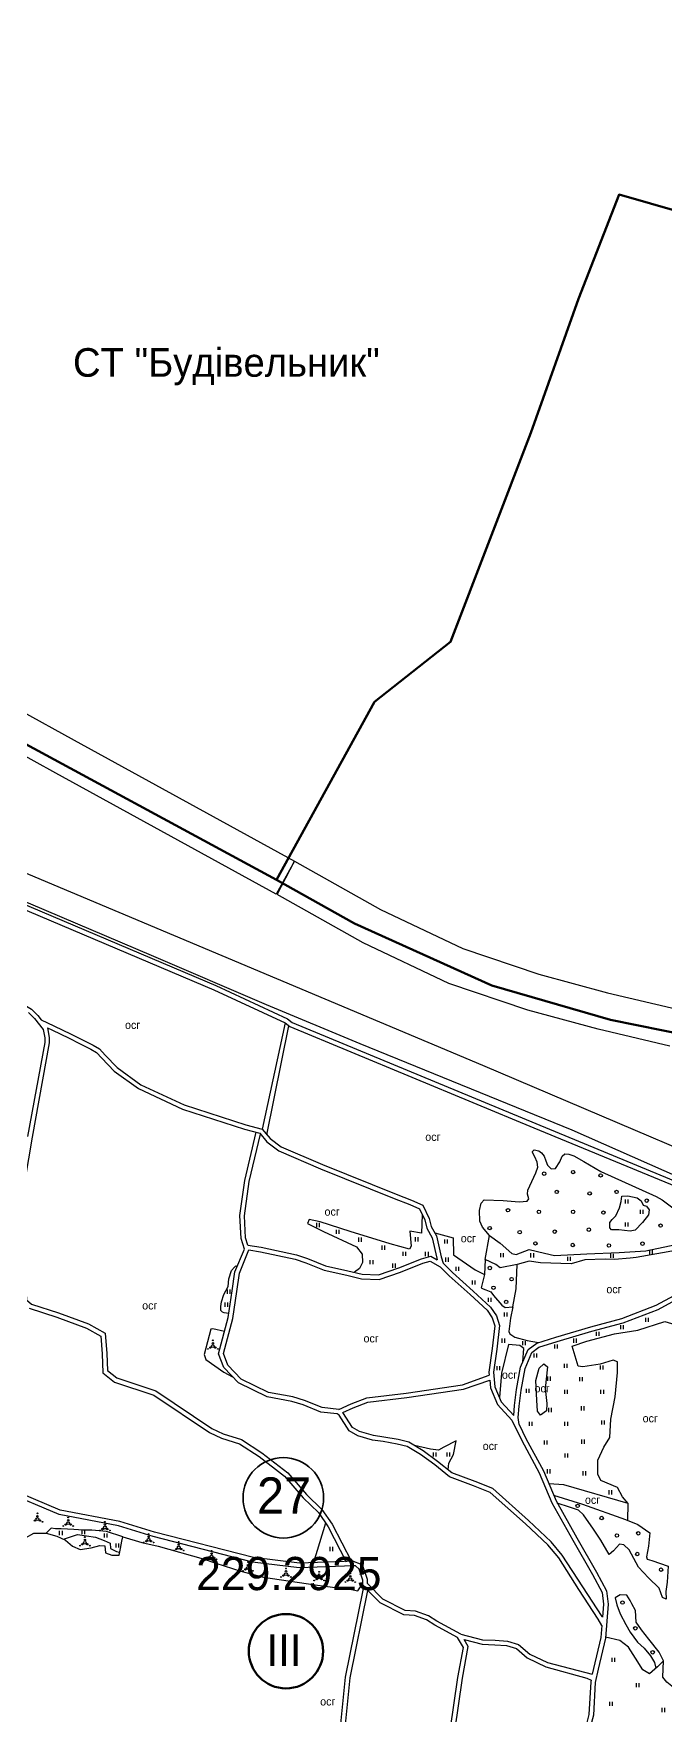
# Model space of a CAD drawing. Header units: millimetres. Extents: x 1378883 to 1389513, y 5662980 to 5673292.
# Drawn here: x 1386199 to 1386751, y 5663817 to 5665288 of the extents above; entities that cross this region are included whole.
import ezdxf
from ezdxf.enums import TextEntityAlignment as Align

# ---------------------------------------------------------------- set-up
doc = ezdxf.new("R2010")
doc.units = ezdxf.units.MM
for name, color, linetype in [('N-raion', 1, 'Continuous'), ('PAY', 4, 'Continuous'), ('zona', 3, 'Continuous'), ('вулиці', 7, 'Continuous'), ('КартаСкан', 252, 'Continuous'), ('на область', 5, 'Continuous'), ('район', 6, 'Continuous')]:
    doc.layers.add(name, color=color, linetype=linetype)
picture_1 = doc.add_image_def('image1.tif', size_in_pixel=(29607, 29619))

msp = doc.modelspace()

# ---------------------------------------------------------------- linework, layer by layer
at = {"layer": 'N-raion', "color": 1, "lineweight": 35}
msp.add_circle((1386417.5, 5664006.8), 35.2, dxfattribs=at)
at = {"layer": 'zona', "color": 3, "lineweight": 60}
msp.add_circle((1386419.8, 5663872.7), 32.5, dxfattribs=at)
at = {"layer": 'вулиці', "color": 7}
for p, q in [((1386716.5, 5664264.2), (1386716.5, 5664267.8)), ((1386718.9, 5664264.2), (1386718.9, 5664267.8)), ((1386446.8, 5664243.7), (1386446.8, 5664247.3)), ((1386449.2, 5664243.7), (1386449.2, 5664247.3)), ((1386716.5, 5664244.1), (1386716.5, 5664247.7)), ((1386718.9, 5664244.1), (1386718.9, 5664247.7)), ((1386729.6, 5664255.2), (1386729.6, 5664258.8)), ((1386732, 5664255.2), (1386732, 5664258.8)), ((1386463.9, 5664237.8), (1386463.9, 5664241.4)), ((1386466.3, 5664237.8), (1386466.3, 5664241.4)), ((1386483.4, 5664230.9), (1386483.4, 5664234.5)), ((1386485.8, 5664230.9), (1386485.8, 5664234.5)), ((1386533, 5664231.2), (1386533, 5664234.8)), ((1386535.4, 5664231.2), (1386535.4, 5664234.8)), ((1386558.6, 5664229.2), (1386558.6, 5664232.8)), ((1386561, 5664229.2), (1386561, 5664232.8)), ((1386503.9, 5664223.9), (1386503.9, 5664227.5)), ((1386506.3, 5664223.9), (1386506.3, 5664227.5)), ((1386522.2, 5664218.5), (1386522.2, 5664222.1)), ((1386524.6, 5664218.5), (1386524.6, 5664222.1)), ((1386541.9, 5664218.3), (1386541.9, 5664221.9)), ((1386544.3, 5664218.3), (1386544.3, 5664221.9)), ((1386559.6, 5664213.4), (1386559.6, 5664217)), ((1386562, 5664213.4), (1386562, 5664217)), ((1386607.7, 5664217.4), (1386607.7, 5664221)), ((1386610.1, 5664217.4), (1386610.1, 5664221)), ((1386634, 5664217.2), (1386634, 5664220.8)), ((1386636.4, 5664217.2), (1386636.4, 5664220.8)), ((1386666.1, 5664214.1), (1386666.1, 5664217.7)), ((1386668.5, 5664214.1), (1386668.5, 5664217.7)), ((1386703.7, 5664216.8), (1386703.7, 5664220.4)), ((1386706.1, 5664216.8), (1386706.1, 5664220.4)), ((1386737.8, 5664219.9), (1386737.8, 5664223.5)), ((1386740.2, 5664219.9), (1386740.2, 5664223.5)), ((1386493.5, 5664211.1), (1386493.5, 5664214.7)), ((1386495.9, 5664211.1), (1386495.9, 5664214.7)), ((1386513.2, 5664208.1), (1386513.2, 5664211.7)), ((1386515.6, 5664208.1), (1386515.6, 5664211.7)), ((1386568.5, 5664205.3), (1386568.5, 5664208.9)), ((1386570.9, 5664205.3), (1386570.9, 5664208.9)), ((1386368.7, 5664185.4), (1386368.7, 5664189)), ((1386371.1, 5664185.4), (1386371.1, 5664189)), ((1386582.8, 5664193.4), (1386582.8, 5664197)), ((1386585.2, 5664193.4), (1386585.2, 5664197)), ((1386366.7, 5664174), (1386366.7, 5664177.6)), ((1386369.1, 5664174), (1386369.1, 5664177.6)), ((1386596.8, 5664178.3), (1386596.8, 5664181.9)), ((1386599.2, 5664178.3), (1386599.2, 5664181.9)), ((1386610.7, 5664165.5), (1386610.7, 5664169.1)), ((1386613.1, 5664165.5), (1386613.1, 5664169.1)), ((1386712.4, 5664154.3), (1386712.4, 5664157.9)), ((1386714.8, 5664154.3), (1386714.8, 5664157.9)), ((1386734.3, 5664160.7), (1386734.3, 5664164.3)), ((1386736.7, 5664160.7), (1386736.7, 5664164.3)), ((1386608.7, 5664142.5), (1386608.7, 5664146.1)), ((1386611.1, 5664142.5), (1386611.1, 5664146.1)), ((1386626.8, 5664140.3), (1386626.8, 5664143.9)), ((1386629.2, 5664140.3), (1386629.2, 5664143.9)), ((1386671.4, 5664142.5), (1386671.4, 5664146.1)), ((1386673.8, 5664142.5), (1386673.8, 5664146.1)), ((1386691.3, 5664148.5), (1386691.3, 5664152.1)), ((1386693.7, 5664148.5), (1386693.7, 5664152.1)), ((1386636.7, 5664129.6), (1386636.7, 5664133.2)), ((1386639.1, 5664129.6), (1386639.1, 5664133.2)), ((1386654.9, 5664137.5), (1386654.9, 5664141.1)), ((1386657.3, 5664137.5), (1386657.3, 5664141.1)), ((1386604.3, 5664118.4), (1386604.3, 5664122)), ((1386606.7, 5664118.4), (1386606.7, 5664122)), ((1386648.7, 5664109.3), (1386648.7, 5664112.9)), ((1386651.1, 5664109.3), (1386651.1, 5664112.9)), ((1386663.2, 5664120.5), (1386663.2, 5664124.1)), ((1386665.6, 5664120.5), (1386665.6, 5664124.1)), ((1386676.7, 5664108.9), (1386676.7, 5664112.5)), ((1386679.1, 5664108.9), (1386679.1, 5664112.5)), ((1386694.8, 5664119), (1386694.8, 5664122.6)), ((1386697.2, 5664119), (1386697.2, 5664122.6)), ((1386630, 5664098.6), (1386630, 5664102.2)), ((1386632.4, 5664098.6), (1386632.4, 5664102.2)), ((1386663.5, 5664097.8), (1386663.5, 5664101.4)), ((1386665.9, 5664097.8), (1386665.9, 5664101.4)), ((1386695.2, 5664097.7), (1386695.2, 5664101.3)), ((1386697.6, 5664097.7), (1386697.6, 5664101.3)), ((1386649.6, 5664081.9), (1386649.6, 5664085.5)), ((1386652, 5664081.9), (1386652, 5664085.5)), ((1386678.2, 5664083.3), (1386678.2, 5664086.9)), ((1386680.6, 5664083.3), (1386680.6, 5664086.9)), ((1386632.6, 5664069.8), (1386632.6, 5664073.4)), ((1386635, 5664069.8), (1386635, 5664073.4)), ((1386663.7, 5664069.7), (1386663.7, 5664073.3)), ((1386666.1, 5664069.7), (1386666.1, 5664073.3)), ((1386695.8, 5664071), (1386695.8, 5664074.6)), ((1386698.2, 5664071), (1386698.2, 5664074.6)), ((1386645.7, 5664053.4), (1386645.7, 5664057)), ((1386648.1, 5664053.4), (1386648.1, 5664057)), ((1386678.5, 5664054.2), (1386678.5, 5664057.8)), ((1386680.9, 5664054.2), (1386680.9, 5664057.8)), ((1386548.8, 5664043), (1386548.8, 5664046.6)), ((1386551.2, 5664043), (1386551.2, 5664046.6)), ((1386560.7, 5664042.9), (1386560.7, 5664046.5)), ((1386563.1, 5664042.9), (1386563.1, 5664046.5)), ((1386663.8, 5664042), (1386663.8, 5664045.6)), ((1386666.2, 5664042), (1386666.2, 5664045.6)), ((1386648.3, 5664028.2), (1386648.3, 5664031.8)), ((1386650.7, 5664028.2), (1386650.7, 5664031.8)), ((1386679.5, 5664026.5), (1386679.5, 5664030.1)), ((1386681.9, 5664026.5), (1386681.9, 5664030.1)), ((1386702.2, 5664009.9), (1386702.2, 5664013.5)), ((1386704.6, 5664009.9), (1386704.6, 5664013.5)), ((1386221.9, 5663974.3), (1386221.9, 5663977.9)), ((1386224.3, 5663974.3), (1386224.3, 5663977.9)), ((1386241.5, 5663975), (1386241.5, 5663978.6)), ((1386243.9, 5663975), (1386243.9, 5663978.6)), ((1386261.1, 5663972.1), (1386261.1, 5663975.7)), ((1386263.5, 5663972.1), (1386263.5, 5663975.7)), ((1386271.4, 5663963.4), (1386271.4, 5663967)), ((1386273.8, 5663963.4), (1386273.8, 5663967)), ((1386458.3, 5663960.3), (1386458.3, 5663963.9)), ((1386460.7, 5663960.3), (1386460.7, 5663963.9)), ((1386705, 5663863.4), (1386705, 5663867)), ((1386707.4, 5663863.4), (1386707.4, 5663867)), ((1386726.3, 5663841.1), (1386726.3, 5663844.7)), ((1386728.7, 5663841.1), (1386728.7, 5663844.7)), ((1386703, 5663824.9), (1386703, 5663828.5)), ((1386705.4, 5663824.9), (1386705.4, 5663828.5)), ((1386748.7, 5663819.5), (1386748.7, 5663823.1)), ((1386751.1, 5663819.5), (1386751.1, 5663823.1))]:
    msp.add_line(p, q, dxfattribs=at)
msp.add_lwpolyline([(1386234.6, 5664669.6), (1386427.2, 5664563.8), (1386411.3, 5664534.9), (1386218.7, 5664640.7), (1386123.5, 5664693.1), (1386139.4, 5664722), (1386234.6, 5664669.6)], close=True, dxfattribs=at)
at = {"layer": 'вулиці', "color": 7, "lineweight": -2}
msp.add_lwpolyline([(1386164.4, 5664541.4), (1386164.6, 5664546.4), (1386167.8, 5664553.9), (1386172.9, 5664560.5), (1386183.7, 5664557.1), (1386591.6, 5664385.2), (1386899.6, 5664254.2), (1387090.6, 5664170.2), (1387093.3, 5664165.2), (1387093, 5664156.4), (1387090.4, 5664150), (1387083.7, 5664150.3), (1386858.6, 5664245.2), (1386670.1, 5664328.5), (1386484.8, 5664403.9), (1386402.7, 5664438), (1386302.1, 5664481.2), (1386196.6, 5664526), (1386171.1, 5664536.5), (1386164.4, 5664541.4)], dxfattribs=at)
at = {"layer": 'вулиці', "color": 7}
for points in [[(1386755.5, 5664401.8), (1386692.8, 5664416.7), (1386631.3, 5664433.5), (1386562.1, 5664456.8), (1386487.2, 5664492.2), (1386412.1, 5664534.5), (1386427.2, 5664563.8), (1386502.3, 5664521.6), (1386502.3, 5664521.6), (1386574.5, 5664487.5), (1386640.9, 5664465), (1386701, 5664448.7), (1386761.7, 5664434.3)], [(1386176.2, 5664528), (1386356.7, 5664451.3), (1386419, 5664422.4), (1386423.1, 5664419), (1386636.6, 5664330.6), (1386812.5, 5664257.8), (1386848.4, 5664240.5), (1386850.8, 5664233.8), (1386851.7, 5664227.7), (1386845.5, 5664220.8)], [(1386177.8, 5664531.7), (1386358.4, 5664455), (1386421.2, 5664425.8), (1386425.2, 5664422.5), (1386638.1, 5664334.3), (1386814.1, 5664261.5), (1386851.7, 5664243.4), (1386854.7, 5664234.8), (1386855.9, 5664226.4), (1386850.6, 5664220.5)], [(1386160.1, 5664454.8), (1386180.9, 5664444.2), (1386197.2, 5664434.4), (1386203, 5664428.7), (1386205.9, 5664425.1)], [(1386194.8, 5664431.3), (1386200, 5664426), (1386207.5, 5664416.6), (1386208.9, 5664409.1), (1386208.9, 5664405.2), (1386193.8, 5664322.9)], [(1386205.9, 5664425.1), (1386216.9, 5664419.8), (1386232.1, 5664412.5), (1386241.2, 5664407.8), (1386251.2, 5664402.8), (1386256.7, 5664399.7), (1386261.8, 5664394.1), (1386272.2, 5664383.3), (1386293, 5664368.2), (1386330.7, 5664350.5), (1386384.7, 5664333.2), (1386399, 5664329.2), (1386405.9, 5664321.3), (1386415.5, 5664314), (1386451.6, 5664298.4), (1386516, 5664272.6), (1386529.6, 5664267.2), (1386539.4, 5664262.8), (1386545, 5664251.2), (1386546.7, 5664244.2), (1386551.4, 5664235.9), (1386555.5, 5664217.7), (1386557.2, 5664212.1), (1386565.3, 5664204), (1386583.5, 5664187.7), (1386598.6, 5664173.6), (1386603.8, 5664166), (1386606.5, 5664157.6), (1386604.2, 5664137), (1386601.2, 5664116.8), (1386602.5, 5664104), (1386608, 5664090.7), (1386618.9, 5664079)], [(1386419, 5664422.4), (1386399, 5664329.2)], [(1386211.3, 5664418), (1386212.9, 5664409.4), (1386212.9, 5664404.8), (1386197.8, 5664322.2), (1386187.9, 5664263.7), (1386189.7, 5664238.5), (1386193.1, 5664180), (1386197.2, 5664176.3), (1386220.9, 5664168.6), (1386247.2, 5664159), (1386261.7, 5664150.8), (1386263.2, 5664133), (1386263.7, 5664118.3), (1386271.9, 5664111.7), (1386306, 5664100.3), (1386355, 5664067.5), (1386364.9, 5664062.7), (1386381, 5664057.9), (1386398.8, 5664046.3), (1386421.4, 5664028.8), (1386437.7, 5664009.7), (1386451.1, 5663996.5), (1386460.1, 5663983.7), (1386477, 5663951.2)], [(1386211.3, 5664418), (1386215.1, 5664416.2), (1386230.3, 5664409), (1386239.4, 5664404.3), (1386249.3, 5664399.2), (1386254.2, 5664396.5), (1386258.9, 5664391.4), (1386269.5, 5664380.2), (1386290.9, 5664364.8), (1386329.3, 5664346.7), (1386383.5, 5664329.4), (1386396.8, 5664325.7), (1386403.2, 5664318.3), (1386413.5, 5664310.5), (1386450.1, 5664294.7), (1386514.5, 5664268.8), (1386528.1, 5664263.5), (1386536.5, 5664259.7), (1386541.2, 5664249.9), (1386542.9, 5664242.7), (1386547.6, 5664234.4), (1386551.6, 5664216.6), (1386552.1, 5664215)], [(1386403.2, 5664324.4), (1386422.2, 5664419.7)], [(1386695.9, 5663895.1), (1386692.8, 5663900.8), (1386675.9, 5663926.7), (1386658.2, 5663954.4), (1386648.8, 5663965.8), (1386629.2, 5663984.2), (1386598.3, 5664011.6), (1386583.8, 5664017.4), (1386562.8, 5664025.1), (1386549.9, 5664035.6), (1386537.4, 5664044.7), (1386525.7, 5664051.8), (1386517, 5664053.9), (1386504.8, 5664056), (1386495.4, 5664057.3), (1386482.6, 5664061.1), (1386475.1, 5664065.5), (1386466.4, 5664079.1), (1386464.6, 5664080.3), (1386450.4, 5664081.8), (1386434.8, 5664088.1), (1386424.8, 5664091.2), (1386403.3, 5664095.3), (1386378.3, 5664107.3), (1386365.6, 5664120.8), (1386360.9, 5664132.9), (1386369.3, 5664164.5), (1386372.8, 5664187.8), (1386375.2, 5664204.4), (1386383.4, 5664224.4), (1386380.5, 5664233.7), (1386379.5, 5664253.7), (1386383.8, 5664284.3), (1386393.6, 5664326.6)], [(1386386.5, 5664227.9), (1386384.4, 5664234.4), (1386383.5, 5664253.5), (1386387.7, 5664283.6), (1386397.4, 5664325)], [(1386597.7, 5664236.2), (1386591.5, 5664243.7), (1386589.4, 5664248.9), (1386588.9, 5664258.1), (1386590.3, 5664264.5), (1386593.2, 5664267.6), (1386609.7, 5664267), (1386623.6, 5664265.9), (1386630.6, 5664266.3), (1386632, 5664268.3), (1386630.9, 5664272.5), (1386631.3, 5664276.1), (1386638.2, 5664291.1), (1386639.9, 5664296.2), (1386639.5, 5664300.4), (1386637.3, 5664305.2), (1386635.3, 5664309), (1386635.2, 5664309.8), (1386636.9, 5664311.2), (1386641, 5664310.4), (1386643.2, 5664308.7), (1386645.4, 5664305.8), (1386647, 5664301.7), (1386648.3, 5664297.8), (1386651.6, 5664294.5), (1386655.3, 5664294.9), (1386659.1, 5664300.9), (1386661.3, 5664305.8), (1386663.5, 5664307.7), (1386667, 5664307.6), (1386671.5, 5664306.1), (1386680.2, 5664301), (1386695.2, 5664292.4), (1386743.3, 5664270.4), (1386748.7, 5664267.5), (1386767.4, 5664253.4)], [(1386713.4, 5664270.7), (1386718.7, 5664271), (1386726.9, 5664269.2), (1386730.3, 5664266.6), (1386732, 5664262.8), (1386735.1, 5664262), (1386737.4, 5664258.9), (1386736.6, 5664254.5), (1386731.4, 5664247.8), (1386725.1, 5664240.9), (1386720.6, 5664240.2), (1386710.8, 5664241.2), (1386704.4, 5664241.2), (1386702.9, 5664243.1), (1386702.8, 5664247.7), (1386705, 5664250.3), (1386708.3, 5664253.5), (1386711.4, 5664260.4), (1386712.7, 5664266.2), (1386713.4, 5664270.7)], [(1386539, 5664254.4), (1386538.3, 5664238.4), (1386528.2, 5664240.1), (1386528.2, 5664240.1), (1386529.2, 5664227), (1386527.8, 5664224.3), (1386510.9, 5664229.1), (1386475.8, 5664239.7), (1386449.7, 5664248.3), (1386440.2, 5664250.2), (1386438.7, 5664246.8), (1386452.6, 5664239.7), (1386481.5, 5664226.4), (1386486.3, 5664220.1), (1386486.7, 5664212.7), (1386484.2, 5664207.5), (1386479.6, 5664204.1)], [(1386549.9, 5664238.6), (1386565.9, 5664234.4), (1386566.3, 5664219.5), (1386585.2, 5664206.2), (1386593.3, 5664202.2), (1386590.4, 5664190.6), (1386592.1, 5664189.7), (1386594.5, 5664188.9), (1386598.9, 5664186.9), (1386601.2, 5664183.9), (1386608.4, 5664175.3), (1386611.3, 5664173.3), (1386618, 5664174), (1386616.1, 5664163.9), (1386614.5, 5664152.4), (1386615.6, 5664150.3), (1386619.9, 5664147.3), (1386630.8, 5664144.5), (1386640.6, 5664142.6)], [(1386594, 5664215.3), (1386597.7, 5664236.2), (1386607.1, 5664229.7), (1386617.2, 5664220.6), (1386621, 5664219.7), (1386632.5, 5664224.2), (1386645.7, 5664220.9), (1386654.6, 5664218.7), (1386682.9, 5664220.4), (1386711.1, 5664221.5), (1386734.5, 5664222.9), (1386766.1, 5664229.6)], [(1386466, 5664084.2), (1386451.4, 5664085.8), (1386436.1, 5664091.9), (1386425.8, 5664095.1), (1386404.6, 5664099.1), (1386380.7, 5664110.6), (1386369, 5664122.9), (1386365.1, 5664133.1), (1386373.2, 5664163.7), (1386376.8, 5664187.2), (1386379.1, 5664203.3), (1386387.4, 5664223.7)], [(1386386.5, 5664227.9), (1386398.2, 5664226), (1386428.9, 5664219.5), (1386438.6, 5664216.1), (1386454.4, 5664209.9), (1386473.8, 5664205.5), (1386486.3, 5664202.4), (1386500.8, 5664201.8), (1386518.6, 5664207.9), (1386538.2, 5664216), (1386546.4, 5664218.2), (1386552.1, 5664215)], [(1386387.4, 5664223.7), (1386397.5, 5664222.1), (1386427.9, 5664215.6), (1386437.2, 5664212.4), (1386453.2, 5664206.1), (1386472.9, 5664201.6), (1386485.7, 5664198.5), (1386501.3, 5664197.8), (1386520, 5664204.1), (1386539.5, 5664212.2), (1386545.9, 5664213.9), (1386554.7, 5664208.9)], [(1386618.9, 5664079), (1386619.6, 5664087.5), (1386621.3, 5664101.7), (1386624.9, 5664121.2), (1386631.6, 5664136.7), (1386639.1, 5664142.2), (1386655.6, 5664147.3), (1386686.2, 5664156.4), (1386713.4, 5664163.7), (1386743.4, 5664175.3), (1386771.1, 5664190.3), (1386789.7, 5664198.8), (1386801.9, 5664205.3), (1386820.9, 5664215.9), (1386832.2, 5664219.2), (1386845.5, 5664220.8)], [(1386762.2, 5664223.6), (1386725.9, 5664217.2), (1386720.8, 5664216.4), (1386706.9, 5664215.4), (1386698.8, 5664215.7), (1386681.1, 5664215.1), (1386669.1, 5664211.6), (1386642.3, 5664212.5), (1386632.4, 5664214), (1386621.9, 5664211)], [(1386623.6, 5664071.1), (1386622.7, 5664077.2), (1386623.6, 5664087.1), (1386625.3, 5664101.1), (1386628.8, 5664120), (1386634.8, 5664134.1), (1386640.9, 5664138.6), (1386656.8, 5664143.5), (1386687.3, 5664152.5), (1386714.6, 5664159.9), (1386745.1, 5664171.7), (1386772.8, 5664186.7), (1386791.5, 5664195.2), (1386803.8, 5664201.8), (1386822.5, 5664212.1), (1386833, 5664215.3), (1386845.6, 5664216.7), (1386855.8, 5664216.3), (1386865.8, 5664209.9), (1386877.7, 5664200), (1386892.3, 5664189.7), (1386901.8, 5664183.7), (1386920.3, 5664176.2), (1386942.5, 5664167.1)], [(1386623.6, 5664071.1), (1386622.7, 5664077.2), (1386623.6, 5664087.1), (1386625.3, 5664101.1), (1386628.8, 5664120), (1386634.8, 5664134.1), (1386640.9, 5664138.6), (1386656.8, 5664143.5), (1386687.3, 5664152.5), (1386714.6, 5664159.9), (1386745.1, 5664171.7), (1386772.8, 5664186.7), (1386791.5, 5664195.2), (1386803.8, 5664201.8), (1386822.5, 5664212.1), (1386833, 5664215.3), (1386845.6, 5664216.7), (1386855.8, 5664216.3), (1386865.8, 5664209.9), (1386877.7, 5664200), (1386892.3, 5664189.7), (1386901.8, 5664183.7), (1386920.3, 5664176.2), (1386942.5, 5664167.1)], [(1386369.8, 5664168.1), (1386365.9, 5664168.7), (1386364.2, 5664169.2), (1386362.9, 5664170.6), (1386362.9, 5664172.3), (1386362.9, 5664174.3), (1386363.3, 5664178.2), (1386365.5, 5664184.7), (1386369.2, 5664191.7), (1386369.7, 5664198.3), (1386372.3, 5664205.6), (1386374.7, 5664208.7), (1386376.1, 5664209.7), (1386377.2, 5664209.3)], [(1386554.7, 5664208.9), (1386562.5, 5664201.1), (1386580.8, 5664184.8), (1386595.6, 5664171), (1386600.1, 5664164.2), (1386602.5, 5664157.2), (1386600.2, 5664137.5), (1386597.2, 5664116.8), (1386597.5, 5664114)], [(1386618, 5664174), (1386621, 5664189.8), (1386621.9, 5664211), (1386607.1, 5664208), (1386603.2, 5664211), (1386594, 5664215.3), (1386593.3, 5664202.2)], [(1386195.2, 5664172.8), (1386219.6, 5664164.9), (1386245.5, 5664155.4), (1386257.9, 5664148.4), (1386259.2, 5664132.8), (1386259.8, 5664116.3), (1386269.9, 5664108.1), (1386304.2, 5664096.6), (1386353, 5664064), (1386363.5, 5664059), (1386379.3, 5664054.2), (1386396.5, 5664043), (1386418.6, 5664025.9), (1386434.8, 5664006.9), (1386448.1, 5663994), (1386456.6, 5663981.6), (1386472.5, 5663951), (1386472.5, 5663951)], [(1386478.5, 5663951.3), (1386431.5, 5663949.6), (1386391.3, 5663954.6), (1386304.8, 5663976.9), (1386274.5, 5663986.2), (1386222.5, 5663996.1), (1386175.9, 5664015.9), (1386162.9, 5664018.6), (1386143.6, 5664019.4), (1386086.5, 5664017.7), (1386050.1, 5664015.9), (1386014.1, 5664018.2), (1386002.5, 5664026.2), (1385999.4, 5664034.6), (1386000.6, 5664043.9), (1386012.6, 5664073), (1386022.1, 5664104.5), (1386037.4, 5664144), (1386043.1, 5664158.7)], [(1386719, 5664002), (1386714, 5664007.6), (1386709.7, 5664015.8), (1386695.1, 5664022), (1386692.4, 5664027.6), (1386692.4, 5664039.8), (1386697.7, 5664051.1), (1386702.9, 5664059.6), (1386703.9, 5664075.6), (1386707.6, 5664095.3), (1386709.5, 5664116.5), (1386709.7, 5664125.8), (1386705.8, 5664127.4), (1386694.6, 5664123.9), (1386679.2, 5664121.5), (1386675.1, 5664121.9), (1386669.9, 5664139.4), (1386682.7, 5664144), (1386707.1, 5664150.2), (1386727.5, 5664153.5), (1386751, 5664161.1), (1386766.5, 5664156.3), (1386774.7, 5664148.3)], [(1386366.1, 5664152.3), (1386355.8, 5664154.7), (1386354.2, 5664154.3), (1386348.4, 5664132.1), (1386349.8, 5664127.8), (1386365.5, 5664116.8), (1386373.1, 5664112.8)], [(1386626.9, 5664125.7), (1386627.6, 5664137.6), (1386624.2, 5664140), (1386614.3, 5664140.9), (1386608.1, 5664116), (1386606.4, 5664094.7)], [(1386466, 5664084.2), (1386476.9, 5664089.2), (1386490.5, 5664094.4), (1386524.9, 5664098.5), (1386574, 5664105.8), (1386597.5, 5664114)], [(1386641.2, 5664120.4), (1386645.1, 5664124), (1386648.3, 5664121.4), (1386646.3, 5664102.5), (1386647.8, 5664089.5), (1386647.5, 5664083), (1386642.3, 5664079.2), (1386639.7, 5664082.8), (1386639.2, 5664092.4), (1386638.2, 5664109.6), (1386641.2, 5664120.4)], [(1386469.6, 5664081.5), (1386478.5, 5664085.5), (1386491.5, 5664090.5), (1386525.4, 5664094.5), (1386574.9, 5664101.9), (1386597.9, 5664109.9)], [(1386597.9, 5664109.9), (1386598.6, 5664103), (1386604.6, 5664088.5), (1386617.3, 5664074.8), (1386626, 5664056.9), (1386641.2, 5664028.7), (1386652.3, 5664002.4), (1386670.6, 5663969.8), (1386687.9, 5663939.8), (1386696.2, 5663924.1), (1386697.4, 5663913.8), (1386696.5, 5663902.4)], [(1386696.5, 5663902.4), (1386696.2, 5663902.9), (1386679.2, 5663928.9), (1386661.4, 5663956.8), (1386651.7, 5663968.5), (1386631.9, 5663987.1), (1386600.5, 5664015), (1386585.2, 5664021.1), (1386564.8, 5664028.7), (1386552.3, 5664038.7), (1386539.6, 5664048.1), (1386527.3, 5664055.6), (1386517.8, 5664057.9), (1386505.4, 5664060), (1386496.3, 5664061.3), (1386484.2, 5664064.8), (1386477.9, 5664068.5), (1386469.6, 5664081.5)], [(1386623.6, 5664071.1), (1386629.6, 5664058.7), (1386644.8, 5664030.4), (1386655.9, 5664004.2), (1386674, 5663971.8), (1386691.4, 5663941.8), (1386700.1, 5663925.4), (1386701.4, 5663913.8), (1386699.1, 5663884.2), (1386692.6, 5663856.9), (1386690.2, 5663845.4), (1386688.7, 5663816.6), (1386686.1, 5663807.1), (1386682.5, 5663792.6), (1386681, 5663785.9), (1386674.9, 5663747.4), (1386666, 5663673.3), (1386661.1, 5663640.1), (1386652.4, 5663571.8), (1386648.3, 5663553.6), (1386643.6, 5663546.9), (1386635.8, 5663545.6), (1386626.2, 5663546.9), (1386628.7, 5663546.6)], [(1386561.7, 5664031.2), (1386562.3, 5664037.1), (1386566.4, 5664044.8), (1386568.6, 5664056.8), (1386557.7, 5664051.1), (1386553, 5664048.5), (1386546.1, 5664049.5), (1386532.1, 5664052.6)], [(1386463.2, 5663762.6), (1386471.9, 5663850.1), (1386487.4, 5663926.2), (1386487, 5663934.7), (1386483.9, 5663944.4), (1386480.6, 5663947.5), (1386478.8, 5663947.3), (1386431.3, 5663945.6), (1386390.6, 5663950.6), (1386303.7, 5663973), (1386273.5, 5663982.3), (1386221.4, 5663992.2), (1386174.7, 5664012.1)], [(1386718.8, 5663987), (1386719, 5664002), (1386662.7, 5664018.3), (1386649.6, 5664019.1)], [(1386653.8, 5664009.1), (1386679.1, 5664001.3), (1386716.7, 5663987.9), (1386727.3, 5663983.6), (1386737.8, 5663976.1), (1386736.6, 5663964.7), (1386735, 5663955.2)], [(1386735, 5663955.2), (1386735.6, 5663953.3), (1386739.6, 5663952), (1386753.9, 5663947.1), (1386753, 5663933), (1386751.8, 5663925), (1386752.1, 5663918.3), (1386748.9, 5663919.7), (1386746.2, 5663927.7), (1386736.6, 5663936.8), (1386728.1, 5663946.1), (1386719.7, 5663961.4), (1386715.1, 5663965.8), (1386711.3, 5663966.4), (1386706.1, 5663960.5), (1386702.4, 5663957.4), (1386695, 5663969.9), (1386688.6, 5663979.4), (1386680, 5663992), (1386675.4, 5663996.1), (1386667.7, 5663998.8), (1386657, 5664002.1)], [(1386277.3, 5663972.6), (1386263, 5663977.3), (1386250.2, 5663978.7), (1386242.5, 5663978.7), (1386234.2, 5663979.2), (1386223.2, 5663979.8), (1386218.4, 5663979.6), (1386214.6, 5663980.3), (1386210.1, 5663975.9)], [(1386454.4, 5663984.8), (1386443.9, 5663950.2)], [(1386192, 5663971.8), (1386199.5, 5663976), (1386210.1, 5663975.9), (1386219.4, 5663973.3), (1386227.1, 5663969.9), (1386233.3, 5663964.6), (1386239.9, 5663961.7), (1386249.6, 5663963.2), (1386257.1, 5663965.1), (1386261.4, 5663964.9), (1386261.9, 5663958.8), (1386267.7, 5663956.7), (1386273.9, 5663956.7), (1386275.1, 5663962.5), (1386276.4, 5663968.8), (1386277.3, 5663972.6), (1386293.7, 5663967.8), (1386308.2, 5663964.7), (1386347.5, 5663953.6), (1386358.4, 5663949.7), (1386380.4, 5663942.7), (1386400.2, 5663937.4), (1386445.3, 5663930.8), (1386460.6, 5663928.8), (1386474.6, 5663927.2), (1386482.5, 5663925.6), (1386487.1, 5663932)], [(1386225.3, 5663970.7), (1386237.4, 5663974.9), (1386253.2, 5663972.4), (1386260.9, 5663969.6), (1386266.2, 5663967.1), (1386266.5, 5663962.6), (1386271.6, 5663959.9), (1386274.4, 5663959.4)], [(1386491.1, 5663931.9), (1386491, 5663935.5), (1386487.4, 5663946.6), (1386484.8, 5663949)], [(1386075.4, 5663786.9), (1386275.5, 5663791.9), (1386423.4, 5663790.5), (1386429.3, 5663788.7), (1386429.9, 5663779.2), (1386426.8, 5663759.7), (1386422, 5663730.3), (1386427.1, 5663717.5), (1386433.7, 5663709.3), (1386436.1, 5663709), (1386443.2, 5663704.6), (1386452.5, 5663707.7), (1386457.9, 5663714.7), (1386467.2, 5663762), (1386475.9, 5663849.5), (1386491.4, 5663925.9)], [(1386572.7, 5663887.7), (1386551.8, 5663899), (1386544.4, 5663903.7), (1386532.9, 5663907.8), (1386524, 5663908.4), (1386504.4, 5663918.3), (1386491.1, 5663931.9)], [(1386540.8, 5663672.8), (1386542.7, 5663674.4), (1386557, 5663759.1), (1386570.1, 5663849.8), (1386574.9, 5663875.9), (1386569.8, 5663884.7), (1386549.8, 5663895.5), (1386542.7, 5663900.1), (1386532.1, 5663903.8), (1386522.9, 5663904.5), (1386502, 5663915.1), (1386491.4, 5663925.9)], [(1386749.8, 5663864.3), (1386746.1, 5663871.9), (1386736.9, 5663883.1), (1386730.7, 5663891.4), (1386726, 5663898.2), (1386725.3, 5663908.4), (1386722.2, 5663914), (1386720.8, 5663917.1), (1386717.9, 5663921.7), (1386712.1, 5663922.1), (1386707.6, 5663919.5), (1386709.1, 5663913.2), (1386712, 5663905.5), (1386716.9, 5663896), (1386720.8, 5663889.4), (1386727.2, 5663880.6), (1386732.9, 5663875.3), (1386738.4, 5663868.7), (1386741.9, 5663862.9), (1386743.2, 5663857.8)], [(1386695.9, 5663895.1), (1386695.1, 5663884.8), (1386688.7, 5663857.7), (1386687.6, 5663852.5)], [(1386545.3, 5663671.3), (1386546.4, 5663672.3), (1386560.9, 5663758.5), (1386574, 5663849.1), (1386579.1, 5663876.7), (1386575.6, 5663882.8)], [(1386572.7, 5663887.7), (1386591.7, 5663882.7), (1386602.7, 5663882.4), (1386613.4, 5663881.6), (1386623.1, 5663878.6), (1386632.9, 5663870.2), (1386648.3, 5663862.9), (1386687.6, 5663852.5)], [(1386575.6, 5663882.8), (1386591.2, 5663878.7), (1386602.5, 5663878.4), (1386612.7, 5663877.7), (1386621.2, 5663875), (1386630.7, 5663866.8), (1386646.9, 5663859.1), (1386682.7, 5663849), (1386686.5, 5663847.3)], [(1386817.6, 5663825.6), (1386811.2, 5663821.3), (1386806.8, 5663823.8), (1386802.6, 5663822.3), (1386796.4, 5663821.8), (1386791.8, 5663824.6), (1386787.3, 5663831.3), (1386781.1, 5663832.5), (1386769.3, 5663834.1), (1386761.5, 5663838.6), (1386752.8, 5663845.7), (1386749.4, 5663849.9), (1386749.8, 5663864.3), (1386744.5, 5663858.9), (1386737.5, 5663852.9), (1386731.9, 5663856.4), (1386725.4, 5663866.7), (1386719.1, 5663876.3), (1386711.8, 5663882), (1386699.2, 5663884.9)], [(1386686.5, 5663847.3), (1386686.2, 5663845.9), (1386684.7, 5663817.2), (1386682.2, 5663808.1), (1386678.6, 5663793.5), (1386677.1, 5663786.6), (1386671, 5663748), (1386662, 5663673.8), (1386657.1, 5663640.6), (1386648.4, 5663572.5), (1386644.6, 5663555.2), (1386641.3, 5663550.6), (1386635.8, 5663549.6), (1386627.3, 5663550.8), (1386626.3, 5663553.6)]]:
    msp.add_lwpolyline(points, dxfattribs=at)
for centre, radius in [((1386645.5, 5664290.4), 1.49), ((1386670.8, 5664291.8), 1.49), ((1386694.9, 5664288.9), 1.49), ((1386656.5, 5664274.4), 1.49), ((1386685.3, 5664273.1), 1.49), ((1386708.8, 5664274.4), 1.49), ((1386613.9, 5664258.4), 1.49), ((1386735.2, 5664266.8), 1.49), ((1386640.9, 5664257), 1.49), ((1386670.8, 5664257), 1.49), ((1386697.3, 5664256.4), 1.49), ((1386747.3, 5664245), 1.49), ((1386597.9, 5664242.8), 1.49), ((1386624.1, 5664239.2), 1.49), ((1386637.9, 5664229.4), 1.49), ((1386654.8, 5664239.7), 1.49), ((1386684.6, 5664241.4), 1.49), ((1386731.5, 5664229.2), 1.49), ((1386670.5, 5664228), 1.49), ((1386702.1, 5664227.6), 1.49), ((1386598, 5664207.9), 1.49), ((1386601.2, 5664190.6), 1.49), ((1386617, 5664198.1), 1.49), ((1386612.3, 5664178.2), 1.49), ((1386355.9, 5664142.1), 0.625), ((1386355.9, 5664144.6), 0.312), ((1386351.6, 5664137.1), 0.312), ((1386353.8, 5664138.3), 0.625), ((1386355.9, 5664139.6), 1.25), ((1386358.1, 5664138.3), 0.625), ((1386360.2, 5664137.1), 0.312), ((1386674.8, 5663999.8), 1.49), ((1386200.4, 5663987), 0.625), ((1386202.5, 5663988.3), 1.25), ((1386202.5, 5663990.8), 0.625), ((1386202.5, 5663993.3), 0.312), ((1386204.7, 5663987), 0.625), ((1386206.9, 5663985.8), 0.312), ((1386225.1, 5663982.2), 0.312), ((1386227.2, 5663983.5), 0.625), ((1386229.4, 5663984.7), 1.25), ((1386229.4, 5663987.2), 0.625), ((1386229.4, 5663989.7), 0.312), ((1386231.6, 5663983.5), 0.625), ((1386233.7, 5663982.2), 0.312), ((1386259.4, 5663979.5), 0.625), ((1386261.5, 5663980.8), 1.25), ((1386261.5, 5663983.3), 0.625), ((1386261.5, 5663985.8), 0.312), ((1386263.7, 5663979.5), 0.625), ((1386695.8, 5663989.2), 1.49), ((1386241.8, 5663966.3), 0.625), ((1386244, 5663967.5), 1.25), ((1386244, 5663970), 0.625), ((1386244, 5663972.5), 0.312), ((1386246.2, 5663966.3), 0.625), ((1386257.2, 5663978.3), 0.312), ((1386265.9, 5663978.3), 0.312), ((1386295.4, 5663967.7), 0.312), ((1386297.6, 5663968.9), 0.625), ((1386299.7, 5663970.2), 1.25), ((1386299.7, 5663972.7), 0.625), ((1386299.7, 5663975.2), 0.312), ((1386301.9, 5663968.9), 0.625), ((1386304.1, 5663967.7), 0.312), ((1386326, 5663965.8), 0.625), ((1386326, 5663968.3), 0.312), ((1386709.1, 5663973.9), 1.49), ((1386727.8, 5663975.8), 1.49), ((1386239.7, 5663965), 0.312), ((1386248.3, 5663965), 0.312), ((1386321.7, 5663960.8), 0.312), ((1386323.9, 5663962), 0.625), ((1386326, 5663963.3), 1.25), ((1386328.2, 5663962), 0.625), ((1386330.4, 5663960.8), 0.312), ((1386350.4, 5663953.1), 0.312), ((1386352.6, 5663954.4), 0.625), ((1386354.7, 5663955.6), 1.25), ((1386354.7, 5663958.1), 0.625), ((1386354.7, 5663960.6), 0.312), ((1386356.9, 5663954.4), 0.625), ((1386359, 5663953.1), 0.312), ((1386386.6, 5663950.5), 0.312), ((1386726.9, 5663957.7), 1.49), ((1386382.2, 5663943), 0.312), ((1386384.4, 5663944.2), 0.625), ((1386386.6, 5663945.5), 1.25), ((1386386.6, 5663948), 0.625), ((1386388.7, 5663944.2), 0.625), ((1386390.9, 5663943), 0.312), ((1386415.4, 5663937.6), 0.312), ((1386417.6, 5663938.9), 0.625), ((1386419.8, 5663940.1), 1.25), ((1386419.8, 5663942.6), 0.625), ((1386419.8, 5663945.1), 0.312), ((1386421.9, 5663938.9), 0.625), ((1386424.1, 5663937.6), 0.312), ((1386446.7, 5663935.8), 0.625), ((1386448.8, 5663937.1), 1.25), ((1386448.8, 5663939.6), 0.625), ((1386448.8, 5663942.1), 0.312), ((1386451, 5663935.8), 0.625), ((1386476, 5663935.7), 1.25), ((1386476, 5663938.2), 0.625), ((1386476, 5663940.7), 0.312), ((1386747.7, 5663944), 1.49), ((1386444.5, 5663934.6), 0.312), ((1386453.2, 5663934.6), 0.312), ((1386471.7, 5663933.2), 0.312), ((1386473.8, 5663934.5), 0.625), ((1386478.2, 5663934.5), 0.625), ((1386480.3, 5663933.2), 0.312), ((1386714, 5663915.2), 1.49), ((1386725.2, 5663892.7), 1.49), ((1386740.4, 5663871.7), 1.49)]:
    msp.add_circle(centre, radius, dxfattribs=at)
at = {"layer": 'на область', "color": 7, "lineweight": -2}
msp.add_lwpolyline([(1386478.5, 5663951.3), (1386484.8, 5663949)], dxfattribs=at)
at = {"layer": 'район', "color": 6, "lineweight": 100}
for points in [[(1387849, 5664636.9), (1387291.3, 5664441.8), (1387174.1, 5664407.7), (1387119.6, 5664401.5), (1386937.3, 5664396.3), (1386772.7, 5664410.9), (1386703.5, 5664425.1), (1386599.7, 5664455.1), (1386479.6, 5664509.2), (1386411.5, 5664547.3), (1386497.3, 5664703), (1386563.7, 5664755.7), (1386633.9, 5664938.5), (1386675.5, 5665055.6), (1386711, 5665146.9), (1386949.4, 5665078.3), (1387047.7, 5665619.9), (1387780.2, 5665381.6), (1387908.6, 5665320.7), (1388054.9, 5665225.2)], [(1386411.5, 5664547.3), (1386160.4, 5664683.3), (1386126.1, 5664700.4), (1386124.8, 5664697.7), (1386114.3, 5664676.7), (1386088.1, 5664624), (1385887.8, 5664528.2), (1385775.9, 5664502.4), (1385684.1, 5664357), (1385659.9, 5664242.9), (1385638.1, 5663972)]]:
    msp.add_lwpolyline(points, dxfattribs=at)

# ---------------------------------------------------------------- texts
at = {"layer": 'N-raion', "color": 1, "lineweight": 35}
msp.add_text('27', height=31.73, dxfattribs=at).set_placement((1386394.5, 5663993))
msp.add_text('229.2925', height=29.05, dxfattribs=at).set_placement((1386422.3, 5663926.1), align=Align.CENTER)
at = {"layer": 'PAY', "color": 7}
msp.add_text('СТ "Будівельник"', height=25, dxfattribs=at).set_placement((1386367.7, 5664996.9), align=Align.MIDDLE)
at = {"layer": 'zona', "color": 3, "lineweight": 60}
msp.add_text('ІІІ', height=27.66, dxfattribs=at).set_placement((1386402.7, 5663859.8))
at = {"layer": 'вулиці', "color": 7}
for p in [(1386279.1, 5664417), (1386541.6, 5664319.1), (1386453.5, 5664253.7), (1386572.6, 5664230.4), (1386699.9, 5664185.8), (1386294.1, 5664171.6), (1386487.6, 5664142.8), (1386608.6, 5664111), (1386637.1, 5664099.1), (1386731.6, 5664072.9), (1386591.8, 5664048.7), (1386681.2, 5664001.6), (1386449.7, 5663825.2)]:
    msp.add_text('осг', height=7, dxfattribs=at).set_placement(p)

# ---------------------------------------------------------------- pictures from other files: only their frames are drawn
at = {"layer": 'КартаСкан'}
image = msp.add_image(picture_1, insert=(1378952, 5663192.3), size_in_units=(10026.9, 10031), rotation=0.39543, dxfattribs=at)
image.dxf.flags = 15

doc.saveas('drawing.dxf')
